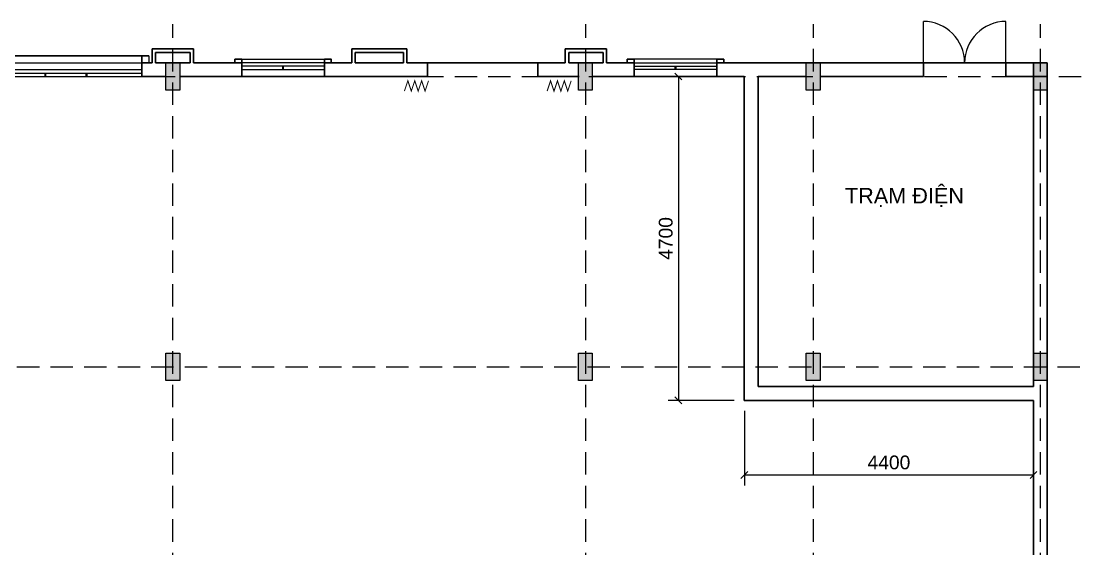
# Model space of a CAD drawing. Extents: x -100 to 171306, y -3236 to 60448.
# Drawn here: x 49052 to 64596, y 20769 to 28419 of the extents above; entities that cross this region are included whole.
import ezdxf

# ---------------------------------------------------------------- set-up
doc = ezdxf.new("R2010")
doc.units = 0
doc.header["$LTSCALE"] = 1300
doc.linetypes.add('HIDDEN', pattern=[0.375, 0.25, -0.125])
doc.layers.get('0').update_dxf_attribs({"linetype": 'CONTINUOUS'})
doc.layers.get('DEFPOINTS').update_dxf_attribs({"linetype": 'CONTINUOUS'})
for name, color, linetype in [('11', 7, 'CONTINUOUS'), ('COT', 1, 'CONTINUOUS'), ('CUA', 4, 'CONTINUOUS'), ('HATCH', 5, 'CONTINUOUS'), ('RANH', 2, 'CONTINUOUS'), ('TEXT', 7, 'CONTINUOUS'), ('TIM', 6, 'CONTINUOUS')]:
    doc.layers.add(name, color=color, linetype=linetype)
doc.layers.add('TUONG', color=3, linetype='CONTINUOUS', lineweight=30)
doc.styles.add('VN', font='VHELVEN.TTF')
doc.styles.add('VNI-HELVE', font='VHELVEN.TTF')
doc.dimstyles.new('DIM100S', dxfattribs={"dimscale": 0, "dimtxt": 200, "dimasz": 100, "dimexe": 150, "dimexo": 150, "dimgap": 80, "dimtad": 1, "dimdec": 0, "dimrnd": 50, "dimzin": 0, "dimdsep": 46, "dimtxsty": 'VNI-HELVE', "dimblk1": 'OBLIQUE', "dimblk2": 'OBLIQUE', "dimsah": 1, "dimcen": 0, "dimclrd": 6, "dimclre": 6, "dimclrt": 6, "dimadec": 0, "dimazin": 0, "dimtfac": 1, "dimtdec": 0, "dimtmove": 0, "dimatfit": 3, "dimfxl": 1, "dimtolj": 1, "dimtzin": 0, "dimarcsym": 0})

# ---------------------------------------------------------------- blocks, each defined once
blk = doc.blocks.new('S1200A')
at = {"layer": '11', "color": 4}
blk.add_line((-600, 50), (600, 50), dxfattribs=at)
blk.add_lwpolyline([(-600, 100), (600, 100), (600, 0), (-600, 0), (-600, 100)], dxfattribs=at)
at = {"layer": '11', "color": 4, "const_width": 30}
blk.add_lwpolyline([(0, 50), (0, 0)], dxfattribs=at)
blk = doc.blocks.new('SX')
at = {"layer": 'CUA', "const_width": 15}
blk.add_lwpolyline([(0, 0), (50, 150), (100, 0), (150, 150), (200, 0), (250, 150), (300, 0), (350, 150)], dxfattribs=at)
blk = doc.blocks.new('_OBLIQUE')
at = {"color": 0, "linetype": 'ByBlock'}
blk.add_line((-0.5, -0.5), (0.5, 0.5), dxfattribs=at)
blk = doc.blocks.new('*D230')
at = {"layer": 'DEFPOINTS', "color": 0, "linetype": 'Continuous', "transparency": 16777216}
for p in [(59552, 22919), (63752, 22919), (59552, 21836)]:
    blk.add_point(p, dxfattribs=at)
at = {"layer": 'TIM', "color": 6, "linetype": 'Continuous', "lineweight": -2, "transparency": 16777216}
for p, q in [((59552, 22769), (59552, 21686)), ((63752, 22769), (63752, 21686)), ((63752, 21836), (59552, 21836))]:
    blk.add_line(p, q, dxfattribs=at)
at = {"layer": 'TIM', "color": 6, "linetype": 'Continuous', "lineweight": -2, "transparency": 16777216, "xscale": 100, "yscale": 100, "zscale": 100, "rotation": 180}
blk.add_blockref('_OBLIQUE', (59552, 21836), dxfattribs=at)
at = {"layer": 'TIM', "color": 6, "linetype": 'Continuous', "lineweight": -2, "transparency": 16777216, "xscale": 100, "yscale": 100, "zscale": 100}
blk.add_blockref('_OBLIQUE', (63752, 21836), dxfattribs=at)
at = {"layer": 'TIM', "color": 6, "linetype": 'Continuous', "transparency": 16777216, "insert": (61652, 22018), "char_height": 200, "attachment_point": 5, "style": 'VNI-HELVE'}
blk.add_mtext('\\A1;4400', dxfattribs=at)
blk = doc.blocks.new('*D231')
at = {"layer": 'DEFPOINTS', "color": 0, "linetype": 'Continuous', "transparency": 16777216}
for p in [(59552, 27619), (58594, 22919), (59552, 22919)]:
    blk.add_point(p, dxfattribs=at)
at = {"layer": 'TIM', "color": 6, "linetype": 'Continuous', "lineweight": -2, "transparency": 16777216}
for p, q in [((59402, 27619), (58444, 27619)), ((58594, 27619), (58594, 22919)), ((59402, 22919), (58444, 22919))]:
    blk.add_line(p, q, dxfattribs=at)
at = {"layer": 'TIM', "color": 6, "linetype": 'Continuous', "lineweight": -2, "transparency": 16777216, "xscale": 100, "yscale": 100, "zscale": 100}
for p, rotation in [((58594, 27619), 90), ((58594, 22919), 270)]:
    blk.add_blockref('_OBLIQUE', p, dxfattribs=dict(at, rotation=rotation))
at = {"layer": 'TIM', "color": 6, "linetype": 'Continuous', "transparency": 16777216, "insert": (58411, 25269), "char_height": 200, "attachment_point": 5, "rotation": 90, "style": 'VNI-HELVE'}
blk.add_mtext('\\A1;4700', dxfattribs=at)

msp = doc.modelspace()

# ---------------------------------------------------------------- hatches: boundary and pattern name
at = {"layer": 'HATCH', "linetype": 'Continuous'}
h = msp.add_hatch(dxfattribs=at)
h.set_pattern_fill('NET', color=5, scale=60, style=0)
h.set_pattern_definition([(0, (-216.38, 4e-12), (0, 190.5), []), (90, (-216.38, 4e-12), (-190.5, 1e-14), [])])
h.paths.add_polyline_path([(63751.8, 18686.7), (63651.8, 18686.7), (63651.8, 18986.7), (63751.8, 18986.7)], flags=17)
edge = h.paths.add_edge_path(flags=16)
edge.add_line((63511.7, 17846.5), (63751.8, 17881.5))
edge.add_line((63751.8, 17881.5), (63751.8, 18298.5))
edge.add_line((63751.8, 18298.5), (63511.7, 18333.4))
edge.add_spline(control_points=[(63511.7, 18333.4), (63506.6, 18334.2), (63501.4, 18334.6), (63488.7, 18334.9), (63481.1, 18334.4), (63466.2, 18332), (63458.9, 18330.2), (63444.5, 18325.2), (63437.5, 18322.2), (63422.2, 18313.9), (63414, 18308.4), (63398.5, 18295.8), (63391.3, 18288.7), (63376.1, 18271.5), (63368.5, 18261), (63352.3, 18234), (63344.4, 18216.7), (63331.9, 18180.3), (63327.3, 18161), (63321.4, 18121.6), (63320.2, 18101.3), (63321.2, 18061.1), (63323.4, 18041), (63331.2, 18002.2), (63336.8, 17983.5), (63351.2, 17948.2), (63360, 17931.8), (63375.7, 17909.4), (63381.4, 17902.2), (63393.7, 17888.9), (63400.2, 17882.8), (63414, 17871.7), (63421.2, 17866.8), (63433.8, 17859.8), (63438.9, 17857.3), (63449.4, 17853), (63454.7, 17851.2), (63465.6, 17848.2), (63471.1, 17847.1), (63482.3, 17845.6), (63487.9, 17845.2), (63493.5, 17845.2), (63494, 17845.2), (63494.5, 17845.2), (63500.5, 17845.3), (63506.1, 17845.7), (63511.7, 17846.5)], knot_values=[6.1880411, 6.1880411, 6.1880411, 6.1880411, 6.2688333, 6.2688333, 6.3867156, 6.3867156, 6.5045978, 6.5045978, 6.6224801, 6.6224801, 6.7733578, 6.7733578, 6.9242356, 6.9242356, 7.1114109, 7.1114109, 7.371536, 7.371536, 7.6316612, 7.6316612, 7.8917863, 7.8917863, 8.1519115, 8.1519115, 8.4120366, 8.4120366, 8.6721617, 8.6721617, 8.8060624, 8.8060624, 8.9399631, 8.9399631, 9.0738637, 9.0738637, 9.1615923, 9.1615923, 9.2493209, 9.2493209, 9.3370495, 9.3370495, 9.4247781, 9.4247781, 9.4247781, 9.4323083, 9.4323083, 9.5199224, 9.5199224, 9.5199224, 9.5199224], degree=3, periodic=0)
edge = h.paths.add_edge_path()
edge.add_arc((63546.8, 18996.6), 75, 90, 169.29075, ccw=False)
edge.add_line((63546.8, 19071.6), (63601.8, 19071.6))
edge.add_arc((63601.8, 19021.6), 50, 0, 90, ccw=False)
edge.add_line((63651.8, 19021.6), (63651.8, 18666.6))
edge.add_arc((63601.8, 18666.6), 50, -90, 0, ccw=False)
edge.add_line((63601.8, 18616.6), (63546.8, 18616.6))
edge.add_arc((63546.8, 18691.7), 75, 189.49315, 269.99077, ccw=False)
edge.add_line((63472.8, 18679.3), (63467.2, 18678.2))
edge.add_line((63467.2, 18678.2), (63453.4, 18675.6))
edge.add_line((63453.4, 18675.6), (63433, 18671.9))
edge.add_line((63433, 18671.9), (63407.6, 18667.6))
edge.add_line((63407.6, 18667.6), (63378.7, 18663.1))
edge.add_line((63378.7, 18663.1), (63347.9, 18658.9))
edge.add_line((63347.9, 18658.9), (63316.7, 18655.4))
edge.add_line((63316.7, 18655.4), (63286.7, 18653))
edge.add_line((63286.7, 18653), (63259.1, 18652.1))
edge.add_line((63259.1, 18652.1), (63234.1, 18652.6))
edge.add_line((63234.1, 18652.6), (63211.3, 18654.4))
edge.add_line((63211.3, 18654.4), (63190.7, 18657.3))
edge.add_line((63190.7, 18657.3), (63172, 18661.2))
edge.add_line((63172, 18661.2), (63155.1, 18665.8))
edge.add_line((63155.1, 18665.8), (63139.6, 18671.2))
edge.add_line((63139.6, 18671.2), (63125.4, 18677))
edge.add_line((63125.4, 18677), (63112.3, 18683.2))
edge.add_line((63112.3, 18683.2), (63100.1, 18689.7))
edge.add_line((63100.1, 18689.7), (63088.7, 18696.6))
edge.add_line((63088.7, 18696.6), (63077.8, 18703.9))
edge.add_line((63077.8, 18703.9), (63067.3, 18711.6))
edge.add_line((63067.3, 18711.6), (63057.1, 18719.7))
edge.add_line((63057.1, 18719.7), (63046.8, 18728.3))
edge.add_line((63046.8, 18728.3), (63036.4, 18737.4))
edge.add_line((63036.4, 18737.4), (63025.8, 18747))
edge.add_line((63025.8, 18747), (63015.2, 18757.2))
edge.add_line((63015.2, 18757.2), (63004.9, 18768.3))
edge.add_line((63004.9, 18768.3), (62995.4, 18780.6))
edge.add_line((62995.4, 18780.6), (62987, 18794.1))
edge.add_line((62987, 18794.1), (62980, 18809))
edge.add_line((62980, 18809), (62974.9, 18825.6))
edge.add_line((62974.9, 18825.6), (62971.8, 18844.1))
edge.add_line((62971.8, 18844.1), (62975.2, 18862.6))
edge.add_line((62975.2, 18862.6), (62980.6, 18879.1))
edge.add_line((62980.6, 18879.1), (62987.9, 18894))
edge.add_line((62987.9, 18894), (62996.5, 18907.3))
edge.add_line((62996.5, 18907.3), (63006.2, 18919.4))
edge.add_line((63006.2, 18919.4), (63016.6, 18930.3))
edge.add_line((63016.6, 18930.3), (63027.4, 18940.4))
edge.add_line((63027.4, 18940.4), (63038.2, 18949.8))
edge.add_line((63038.2, 18949.8), (63048.8, 18958.7))
edge.add_line((63048.8, 18958.7), (63059.4, 18967.1))
edge.add_line((63059.4, 18967.1), (63070.3, 18975.2))
edge.add_line((63070.3, 18975.2), (63081.7, 18982.9))
edge.add_line((63081.7, 18982.9), (63094.2, 18990.4))
edge.add_line((63094.2, 18990.4), (63107.9, 18997.6))
edge.add_line((63107.9, 18997.6), (63123.1, 19004.6))
edge.add_line((63123.1, 19004.6), (63140.3, 19011.5))
edge.add_line((63140.3, 19011.5), (63159.8, 19018.2))
edge.add_line((63159.8, 19018.2), (63183, 19024.1))
edge.add_line((63183, 19024.1), (63211, 19028.4))
edge.add_line((63211, 19028.4), (63245.2, 19030.5))
edge.add_line((63245.2, 19030.5), (63287, 19029.5))
edge.add_line((63287, 19029.5), (63337.8, 19024.8))
edge.add_line((63337.8, 19024.8), (63398.9, 19015.7))
edge.add_line((63398.9, 19015.7), (63471.5, 19001.3))
edge.add_line((63751.8, 17694.1), (63751.8, 22918.7))
edge.add_line((63751.8, 17694.1), (62951.8, 17694.1))
edge.add_arc((62342.6, 17694.1), 600, 0, 90)
edge.add_line((62342.6, 17694.1), (62342.6, 18294.1))
edge.add_line((62351.8, 17694.1), (62051.8, 17694.1))
edge.add_line((62051.8, 17694.1), (62251.8, 17694.1))
edge.add_line((62051.8, 17694.1), (62051.8, 19418.7))
edge.add_line((63751.8, 19418.7), (62051.8, 19418.7))

# ---------------------------------------------------------------- linework, layer by layer
at = {"layer": 'COT', "linetype": 'Continuous'}
for points in [[(51151.8, 27818.7), (51351.8, 27818.7), (51351.8, 27419.4), (51151.8, 27419.4)], [(57143.4, 27818.7), (57343.4, 27818.7), (57343.4, 27419.4), (57143.4, 27419.4)], [(60451.8, 27818.7), (60651.8, 27818.7), (60651.8, 27419.4), (60451.8, 27419.4)], [(63751.8, 27818.7), (63951.8, 27818.7), (63951.8, 27419.4), (63751.8, 27419.4)], [(51151.8, 23606.7), (51351.8, 23606.7), (51351.8, 23207.3), (51151.8, 23207.3)], [(57143.4, 23606.7), (57343.4, 23606.7), (57343.4, 23207.3), (57143.4, 23207.3)], [(60451.8, 23606.7), (60651.8, 23606.7), (60651.8, 23207.3), (60451.8, 23207.3)], [(63751.8, 23606.7), (63951.8, 23606.7), (63951.8, 23207.3), (63751.8, 23207.3)]]:
    msp.add_lwpolyline(points, close=True, dxfattribs=at)
for points in [[(51151.8, 27419.4), (51351.8, 27419.4), (51151.8, 27818.7), (51351.8, 27818.7)], [(57143.4, 27419.4), (57343.4, 27419.4), (57143.4, 27818.7), (57343.4, 27818.7)], [(60451.8, 27419.4), (60651.8, 27419.4), (60451.8, 27818.7), (60651.8, 27818.7)], [(63751.8, 27419.4), (63951.8, 27419.4), (63751.8, 27818.7), (63951.8, 27818.7)], [(51151.8, 23207.3), (51351.8, 23207.3), (51151.8, 23606.7), (51351.8, 23606.7)], [(57143.4, 23207.3), (57343.4, 23207.3), (57143.4, 23606.7), (57343.4, 23606.7)], [(60451.8, 23207.3), (60651.8, 23207.3), (60451.8, 23606.7), (60651.8, 23606.7)], [(63751.8, 23207.3), (63951.8, 23207.3), (63751.8, 23606.7), (63951.8, 23606.7)]]:
    msp.add_solid(points, dxfattribs=at)
at = {"layer": 'CUA', "color": 4, "linetype": 'Continuous'}
for p, q in [((62151.8, 27818.7), (62151.8, 28418.7)), ((63351.8, 27818.7), (63351.8, 28418.7)), ((52251.8, 27868.7), (53451.8, 27868.7)), ((59151.8, 27868.7), (57951.8, 27868.7)), ((48401.8, 27718.7), (50801.8, 27718.7)), ((48401.8, 27668.7), (50801.8, 27668.7)), ((48197.7, 27618.7), (50597.7, 27618.7))]:
    msp.add_line(p, q, dxfattribs=at)
for points in [[(50901.8, 27918.7), (48301.8, 27918.7), (48301.8, 27818.7)], [(48301.8, 27918.7), (50901.8, 27918.7), (50901.8, 27818.7)], [(48401.8, 27818.7), (50801.8, 27818.7)]]:
    msp.add_lwpolyline(points, dxfattribs=at)
at = {"layer": 'CUA', "color": 4, "linetype": 'Continuous', "const_width": 30}
for points in [[(49397.7, 27668.7), (49397.7, 27618.7)], [(49997.7, 27668.7), (49997.7, 27618.7)]]:
    msp.add_lwpolyline(points, dxfattribs=at)
at = {"layer": 'CUA', "color": 4, "linetype": 'Continuous'}
for centre, start, end in [((62151.8, 27818.7), 0, 90), ((63351.8, 27818.7), 90, 180)]:
    msp.add_arc(centre, 600, start, end, dxfattribs=at)
at = {"layer": 'RANH', "color": 2, "linetype": 'HIDDEN'}
for p, q in [((51251.8, 7218.7), (51251.8, 28379.8)), ((57251.8, 7218.7), (57251.8, 28379.8)), ((60556, 7218.7), (60556, 28379.8)), ((63851.8, 7218.7), (63851.8, 28379.8)), ((5620.3, 27618.7), (64595.7, 27618.7)), ((5600.3, 23407), (64575.6, 23407))]:
    msp.add_line(p, q, dxfattribs=at)
at = {"layer": 'TUONG', "color": 2, "linetype": 'Continuous'}
for p, q in [((50951.8, 27818.7), (50951.8, 28018.7)), ((50951.8, 28018.7), (51151.8, 28018.7)), ((51551.8, 28018.7), (51151.8, 28018.7)), ((51551.8, 27818.7), (51551.8, 28018.7)), ((53851.8, 27818.7), (53851.8, 28018.7)), ((53851.8, 28018.7), (54651.8, 28018.7)), ((54651.8, 27818.7), (54651.8, 28018.7)), ((56951.8, 27818.7), (56951.8, 28018.7)), ((56951.8, 28018.7), (57151.8, 28018.7)), ((57551.8, 28018.7), (57151.8, 28018.7)), ((57551.8, 27818.7), (57551.8, 28018.7)), ((51001.8, 27818.7), (51001.8, 27968.7)), ((51001.8, 27968.7), (51151.8, 27968.7)), ((51501.8, 27968.7), (51151.8, 27968.7)), ((51501.8, 27818.7), (51501.8, 27968.7)), ((53901.8, 27818.7), (53901.8, 27968.7)), ((53901.8, 27968.7), (54601.8, 27968.7)), ((54601.8, 27818.7), (54601.8, 27968.7)), ((57001.8, 27818.7), (57001.8, 27968.7)), ((57001.8, 27968.7), (57151.8, 27968.7)), ((57501.8, 27968.7), (57151.8, 27968.7)), ((57501.8, 27818.7), (57501.8, 27968.7))]:
    msp.add_line(p, q, dxfattribs=at)
at = {"layer": 'TUONG', "color": 3, "linetype": 'Continuous'}
for p, q in [((50801.8, 27618.7), (50801.8, 27918.7)), ((50801.8, 27818.7), (50951.8, 27818.7)), ((51001.8, 27818.7), (51351.8, 27818.7)), ((51501.8, 27818.7), (51001.8, 27818.7)), ((51501.8, 27818.7), (51351.8, 27818.7)), ((52251.8, 27818.7), (51551.8, 27818.7)), ((52251.8, 27818.7), (52251.8, 27618.7)), ((52251.8, 27818.7), (52251.8, 27618.7)), ((52251.8, 27818.7), (52251.8, 27618.7)), ((52251.8, 27618.7), (52251.8, 27818.7)), ((53451.8, 27618.7), (53451.8, 27818.7)), ((53451.8, 27618.7), (53451.8, 27818.7)), ((53451.8, 27618.7), (53451.8, 27818.7)), ((53851.8, 27818.7), (53451.8, 27818.7)), ((53851.8, 27818.7), (53551.8, 27818.7)), ((53901.8, 27818.7), (54601.8, 27818.7)), ((54151.8, 27818.7), (53901.8, 27818.7)), ((54502.2, 27818.7), (53901.8, 27818.7)), ((54651.8, 27818.7), (54851.8, 27818.7)), ((54951.8, 27618.7), (54951.8, 27818.7)), ((54951.8, 27818.7), (54951.8, 27618.7)), ((54951.8, 27818.7), (54951.8, 27618.7)), ((56951.8, 27818.7), (54951.8, 27818.7)), ((54951.8, 27818.7), (54951.8, 27618.7)), ((56551.8, 27618.7), (56551.8, 27818.7)), ((56551.8, 27618.7), (56551.8, 27818.7)), ((56551.8, 27618.7), (56551.8, 27818.7)), ((57501.8, 27818.7), (57001.8, 27818.7)), ((57551.8, 27818.7), (57951.8, 27818.7)), ((57951.8, 27618.7), (57951.8, 27818.7)), ((57951.8, 27618.7), (57951.8, 27818.7)), ((57951.8, 27618.7), (57951.8, 27818.7)), ((59151.8, 27818.7), (63351.8, 27818.7)), ((59151.8, 27618.7), (59151.8, 27818.7)), ((59151.8, 27818.7), (59151.8, 27618.7)), ((59151.8, 27818.7), (59151.8, 27618.7)), ((59151.8, 27818.7), (59151.8, 27618.7)), ((62151.8, 27619.2), (62151.8, 27818.7)), ((63351.8, 27618.7), (63351.8, 27818.7)), ((63951.8, 27818.7), (63351.8, 27818.7)), ((63751.8, 23118.7), (63751.8, 27818.7)), ((63951.8, 22918.7), (63951.8, 27818.7)), ((50801.8, 27618.7), (51151.8, 27618.7)), ((53451.8, 27618.7), (51351.8, 27618.7)), ((52251.8, 27618.7), (51822.7, 27618.7)), ((54951.8, 27618.7), (53451.8, 27618.7)), ((54151.8, 27618.7), (53551.8, 27618.7)), ((57151.8, 27618.7), (56551.8, 27618.7)), ((57351.8, 27618.7), (57701.8, 27618.7)), ((57701.8, 27618.7), (57351.8, 27618.7)), ((57701.8, 27618.7), (59151.8, 27618.7)), ((59151.8, 27618.7), (59551.8, 27618.7)), ((59551.8, 27618.7), (59551.8, 22918.7)), ((59751.8, 27618.7), (59751.8, 23118.7)), ((59751.8, 27618.7), (60451.8, 27618.7)), ((60651.8, 27618.7), (62151.8, 27619.2)), ((63951.8, 27618.7), (63351.8, 27618.7)), ((59751.8, 23118.7), (63751.8, 23118.7)), ((59551.8, 22918.7), (63751.8, 22918.7))]:
    msp.add_line(p, q, dxfattribs=at)
at = {"layer": 'TUONG', "color": 3}
for p, q in [((63951.8, 27818.7), (63351.8, 27818.7)), ((63751.8, 27618.7), (63351.8, 27618.7)), ((63401.8, 27618.7), (63751.8, 27618.7)), ((63751.8, 26818.7), (63751.8, 23718.7)), ((63951.8, 19418.7), (63951.8, 26818.7)), ((63751.8, 17694.1), (63751.8, 22918.7))]:
    msp.add_line(p, q, dxfattribs=at)
at = {"layer": 'TUONG', "color": 4, "linetype": 'Continuous'}
for points in [[(52151.8, 27818.7), (52151.8, 27868.7), (52251.8, 27868.7), (52251.8, 27818.7)], [(53451.8, 27818.7), (53451.8, 27868.7), (53551.8, 27868.7), (53551.8, 27818.7)], [(57951.8, 27818.7), (57951.8, 27868.7), (57851.8, 27868.7), (57851.8, 27818.7)], [(59251.8, 27818.7), (59251.8, 27868.7), (59151.8, 27868.7), (59151.8, 27818.7)]]:
    msp.add_lwpolyline(points, dxfattribs=at)
at = {"layer": 'TUONG', "color": 3, "linetype": 'Continuous'}
for points in [[(54851.8, 27818.7), (54851.8, 27818.7), (54951.8, 27818.7), (54951.8, 27818.7)], [(56551.8, 27818.7), (56551.8, 27818.7), (56651.8, 27818.7), (56651.8, 27818.7)]]:
    msp.add_lwpolyline(points, dxfattribs=at)

# ---------------------------------------------------------------- block references
at = {"layer": 'CUA', "color": 4, "linetype": 'Continuous', "xscale": -1}
msp.add_blockref('S1200A', (52851.8, 27718.7), dxfattribs=at)
at = {"layer": 'CUA', "color": 4, "linetype": 'Continuous'}
for name, p in [('S1200A', (58551.8, 27718.7)), ('SX', (54614.9, 27407.7)), ('SX', (56687.2, 27407.7))]:
    msp.add_blockref(name, p, dxfattribs=at)

# ---------------------------------------------------------------- texts
at = {"layer": 'TEXT', "color": 7, "style": 'VN'}
msp.add_text('TRAÏM ÑIEÄN', height=225, dxfattribs=at).set_placement((61013.4, 25777.6))

# ---------------------------------------------------------------- dimensions: what is measured, and where the dimension line sits
at = {"layer": 'TIM', "color": 6, "linetype": 'Continuous'}
dim = msp.add_linear_dim(base=(58594.2, 22918.7), p1=(59551.8, 27618.7), p2=(59551.8, 22918.7), angle=90, dimstyle='DIM100S', override={"dimscale": 1}, dxfattribs=at)
dim.commit()
dim.dimension.update_dxf_attribs({"geometry": '*D231', "text_midpoint": (58411.4, 25268.7)})
dim = msp.add_linear_dim(base=(59551.8, 21835.6), p1=(63751.8, 22918.7), p2=(59551.8, 22918.7), text='4400', dimstyle='DIM100S', override={"dimscale": 1}, dxfattribs=at)
dim.commit()
dim.dimension.update_dxf_attribs({"geometry": '*D230', "text_midpoint": (61651.8, 22018.4)})

doc.saveas('drawing.dxf')
